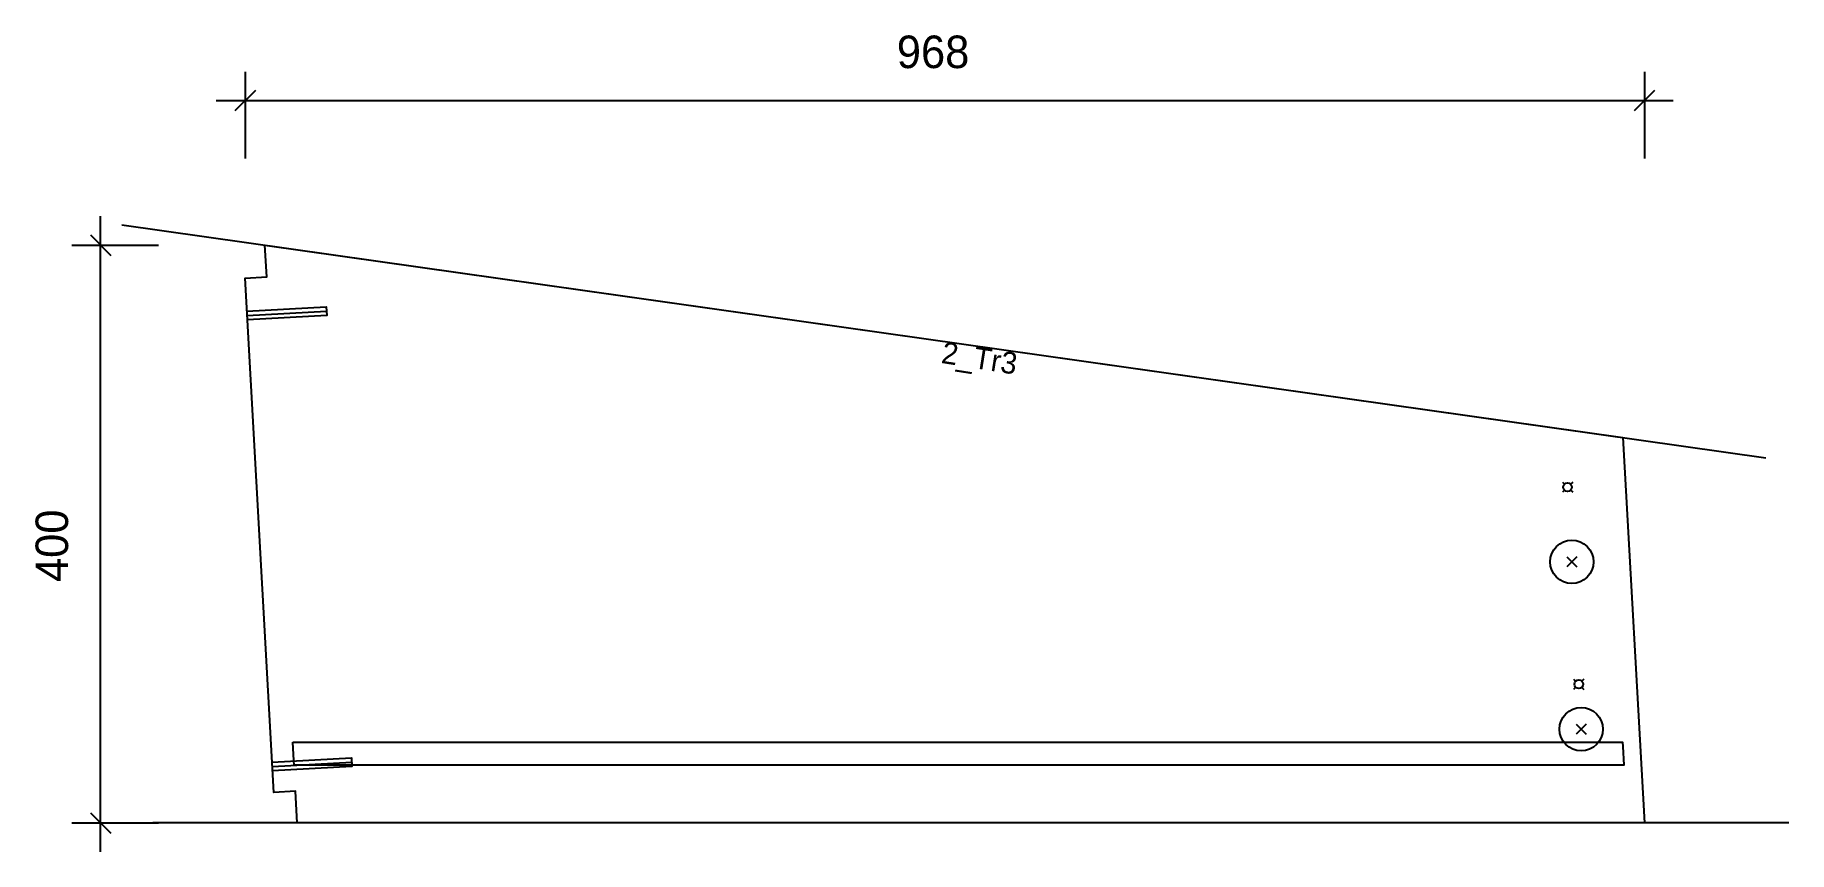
# Model space of a CAD drawing. Header units: millimetres. Extents: x -145 to 1068, y -20 to 545.
import ezdxf
from ezdxf.enums import TextEntityAlignment as Align

# ---------------------------------------------------------------- set-up
doc = ezdxf.new("R2010")
doc.units = ezdxf.units.MM
for name, color, linetype in [('CONTOUR', 7, 'CONTINUOUS'), ('CUT_RISER', 7, 'CONTINUOUS'), ('DIMLINES', 7, 'CONTINUOUS'), ('DIMLINESTEXT', 7, 'CONTINUOUS'), ('DRILLINGSOTHER', 7, 'CONTINUOUS'), ('DRILLINGSSIDE', 7, 'CONTINUOUS'), ('EXTRATREADBACKPROFILELINES', 7, 'CONTINUOUS'), ('EXTRATREADBACKPROFILELINESTEXT', 7, 'CONTINUOUS'), ('EXTRATREADFRONTPROFILELINES', 7, 'CONTINUOUS')]:
    doc.layers.add(name, color=color, linetype=linetype)

msp = doc.modelspace()

# ---------------------------------------------------------------- linework, layer by layer
at = {"layer": 'CONTOUR', "color": 0, "linetype": '0'}
msp.add_lwpolyline([(953.203, 266.542), (968.217, 0), (36.058, 0), (34.832, 21.966), (19.855, 21.13), (0, 376.851), (14.977, 377.687), (13.751, 399.653), (953.203, 266.542)], dxfattribs=at)
at = {"layer": 'CUT_RISER', "color": 1, "linetype": '1'}
msp.add_lwpolyline([(32.932, 56), (40.932, 56), (73.222, 56), (105.512, 56), (137.801, 56), (170.091, 56), (202.381, 56), (234.67, 56), (266.96, 56), (299.25, 56), (331.539, 56), (363.829, 56), (396.119, 56), (428.409, 56), (460.698, 56), (492.988, 56), (500.988, 56), (533.278, 56), (565.567, 56), (597.857, 56), (630.147, 56), (662.436, 56), (694.726, 56), (727.016, 56), (759.305, 56), (791.595, 56), (823.885, 56), (856.174, 56), (888.464, 56), (920.754, 56), (953.043, 56), (953.224, 52.8), (953.945, 40), (945.945, 40), (913.369, 40), (880.793, 40), (848.218, 40), (815.642, 40), (783.066, 40), (750.491, 40), (717.915, 40), (685.339, 40), (652.763, 40), (620.188, 40), (587.612, 40), (555.036, 40), (522.461, 40), (489.885, 40), (457.309, 40), (424.734, 40), (392.158, 40), (359.582, 40), (327.007, 40), (294.431, 40), (261.855, 40), (229.28, 40), (196.704, 40), (164.128, 40), (131.553, 40), (98.977, 40), (66.401, 40), (33.825, 40), (33.647, 43.2), (32.932, 56)], dxfattribs=at)
at = {"layer": 'DIMLINES', "color": 0}
for p, q in [((0, 519.653), (0, 459.653)), ((968.217, 519.653), (968.217, 459.653)), ((-20, 499.653), (988.217, 499.653)), ((7.071, 506.724), (-7.071, 492.582)), ((975.288, 506.724), (961.146, 492.582)), ((-100, -20), (-100, 419.653)), ((-107.071, 406.724), (-92.929, 392.582)), ((-120, 399.653), (-60, 399.653)), ((-120, 0), (-60, 0)), ((-107.071, 7.071), (-92.929, -7.071))]:
    msp.add_line(p, q, dxfattribs=at)
at = {"layer": 'DRILLINGSOTHER', "color": 3}
for p, q in [((911.533, 235.863), (912.946, 234.449)), ((918.603, 235.863), (917.188, 234.449)), ((912.946, 230.206), (911.532, 228.792)), ((917.188, 230.206), (918.602, 228.792)), ((921.512, 184.203), (914.441, 177.131)), ((914.442, 184.203), (921.511, 177.131)), ((919.215, 99.472), (920.629, 98.058)), ((926.285, 99.472), (924.871, 98.058)), ((920.628, 93.815), (919.214, 92.401)), ((924.87, 93.815), (926.284, 92.401)), ((928.033, 68.433), (920.962, 61.362)), ((920.963, 68.433), (928.032, 61.362))]:
    msp.add_line(p, q, dxfattribs=at)
for centre, radius in [((915.067, 232.328), 3), ((917.977, 180.667), 15), ((922.75, 95.937), 3), ((924.498, 64.897), 15)]:
    msp.add_circle(centre, radius, dxfattribs=at)
at = {"layer": 'DRILLINGSSIDE', "color": 3}
for p, q in [((1.447, 350.929), (56.361, 353.994)), ((18.852, 39.102), (73.767, 42.167))]:
    msp.add_line(p, q, dxfattribs=at)
at = {"layer": 'DRILLINGSSIDE', "color": 3, "linetype": '3'}
for points in [[(1.28, 353.924), (56.194, 356.989), (56.529, 350.998), (1.614, 347.933)], [(18.685, 42.097), (73.6, 45.162), (73.934, 39.172), (19.019, 36.107)]]:
    msp.add_lwpolyline(points, dxfattribs=at)
at = {"layer": 'EXTRATREADBACKPROFILELINES', "color": 2}
msp.add_line((-85.26, 413.682), (1052.214, 252.513), dxfattribs=at)
at = {"layer": 'EXTRATREADFRONTPROFILELINES', "color": 2}
msp.add_line((1068.217, 0), (-63.942, 0), dxfattribs=at)

# ---------------------------------------------------------------- texts
at = {"layer": 'DIMLINESTEXT'}
msp.add_text('968', height=22.5, dxfattribs=at).set_placement((450.923, 544.653), align=Align.TOP_LEFT)
msp.add_text('400', height=22.5, rotation=90, dxfattribs=at).set_placement((-145, 166.641), align=Align.TOP_LEFT)
at = {"layer": 'EXTRATREADBACKPROFILELINESTEXT'}
msp.add_text('2_Tr3', height=15, rotation=351, dxfattribs=at).set_placement((483.477, 333.098), align=Align.TOP_LEFT)

doc.saveas('drawing.dxf')
